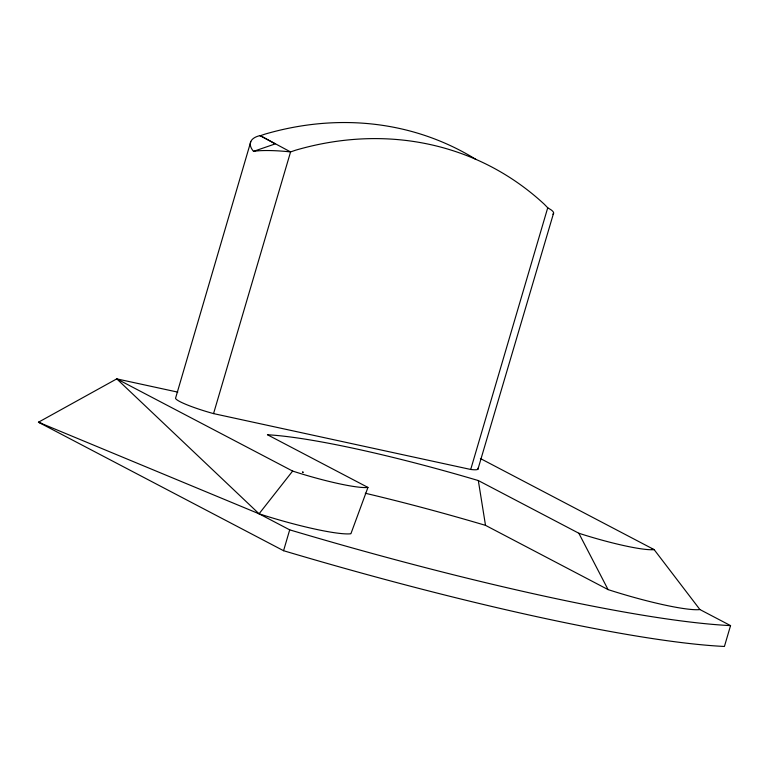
<?xml version="1.0" encoding="UTF-8"?>
<svg xmlns="http://www.w3.org/2000/svg" width="769" height="769" viewBox="0 0 769 769"><rect width="100%" height="100%" fill="white"/><g stroke="black" fill="none" stroke-linecap="round" stroke-linejoin="round"><path stroke-width="1.15" d="M250.771 141.679L175.668 397.852A35.576 4.278 16.4 0 0 213.551 413.607L470.715 469.465A35.576 4.278 16.4 0 0 477.837 468.254M552.863 214.176A37.2 6.546 14.8 0 0 550.998 209.793L547.73 207.784L544.298 204.246A336.024 285.645 -62.3 0 0 295.546 150.215L290.567 151.926L260.374 135.709M213.551 413.607L290.567 151.926A37.2 5.633 5.2 0 0 253.51 151.368A37.268 15.284 15.6 0 1 260.009 135.594L275.254 143.89L253.51 151.368M365.285 493.246A290.105 34.855 16.4 0 1 485.508 525.352L608.068 589.602A79.37 9.536 16.4 0 0 699.915 609.548L730.55 625.61L724.417 646.46A488.719 58.713 16.4 0 1 283.569 550.71L289.702 529.851L259.066 513.798L38.45 422.219L116.763 378.877L177.793 392.132M470.715 469.465L547.73 207.784M477.953 469.157L553.613 213.051M367.947 487.431L350.904 533.744A79.37 9.536 16.4 0 1 259.066 513.798L116.763 378.877L292.633 471.07A65.086 7.815 16.4 0 0 367.947 487.431L267.449 434.754A237.89 28.578 16.4 0 1 478.318 480.558L578.817 533.234A65.086 7.815 16.4 0 0 654.121 549.595L699.915 609.548M259.066 513.798L292.633 471.07M259.932 135.863L264.901 134.152A336.024 285.645 -62.3 0 1 475.809 159.327M651.766 549.162L654.121 549.595L480.375 458.516M40.795 422.729L38.45 422.219L283.569 550.71M578.817 533.234L608.068 589.602M478.318 480.558L485.508 525.352M730.55 625.61A488.719 58.713 16.4 0 1 289.702 529.851M303.101 472.195L302.467 472.012L303.149 472.224"/></g></svg>
